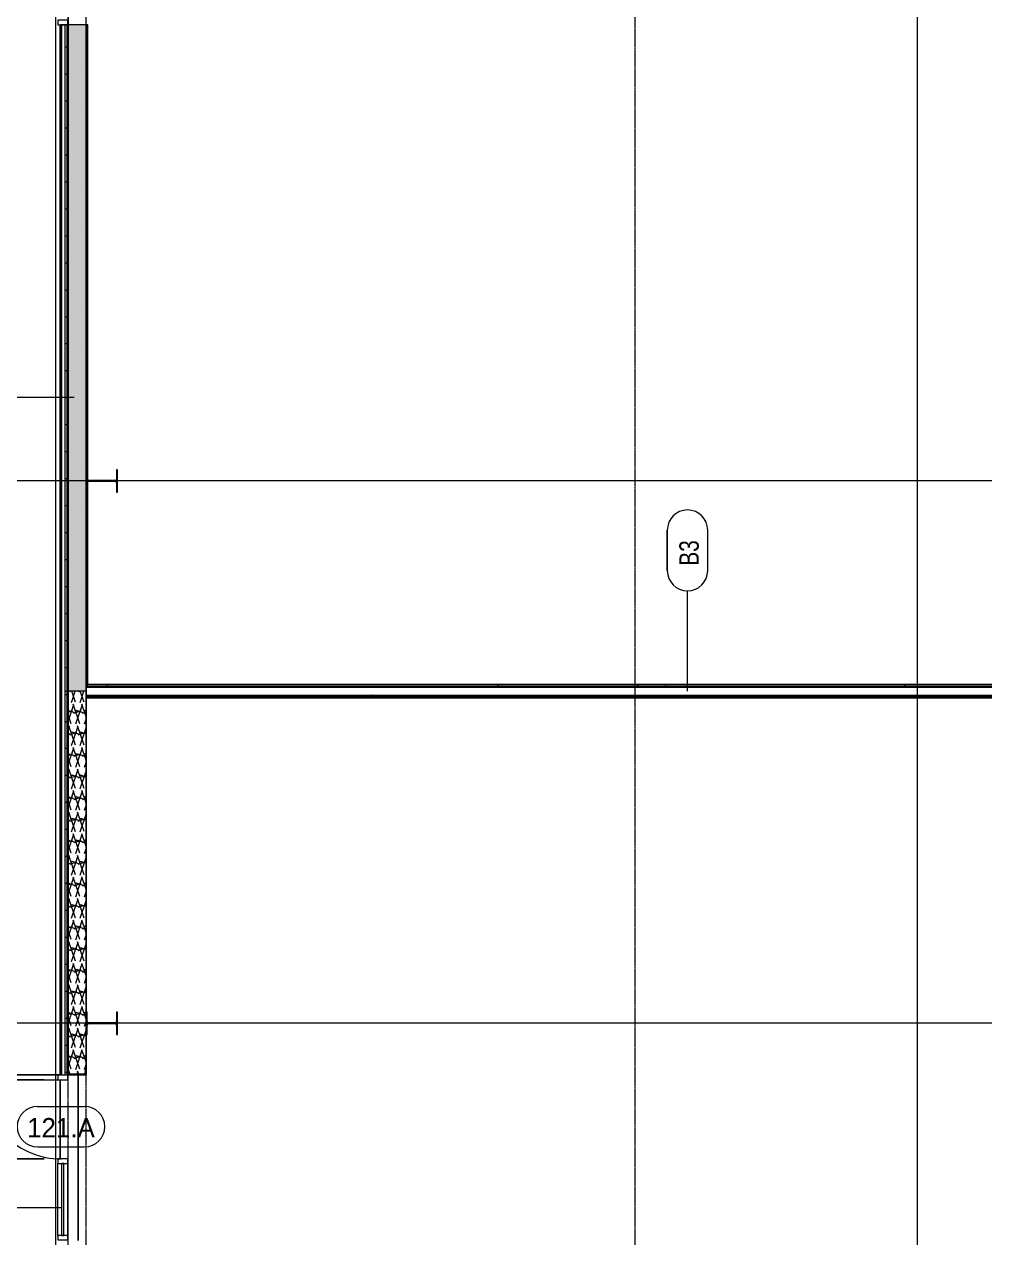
# Model space of a CAD drawing. Header units: inches. Extents: x 21592 to 24810, y -23179 to -20467.
# Drawn here: x 22042 to 22469, y -21722 to -21182 of the extents above; entities that cross this region are included whole.
import ezdxf

# ---------------------------------------------------------------- set-up
doc = ezdxf.new("R2010")
doc.units = ezdxf.units.IN
doc.header["$MEASUREMENT"] = 0
doc.linetypes.add('Grid Line 1_2_', pattern=[0.875, 0.5, -0.125, 0.125, -0.125])
for name, color, linetype, lineweight in [('A-ANNO-DIMS', 211, 'Continuous', 9), ('A-ANNO-DIMS-96', 211, 'Continuous', 9), ('A-DOOR', 31, 'Continuous', 13), ('A-DOOR-IDEN', 31, 'Continuous', 9), ('A-FLOR', 192, 'Continuous', 13), ('A-GLAZ-CURT', 52, 'Continuous', 9), ('A-GLAZ-CWMG', 51, 'Continuous', 9), ('A-WALL', 113, 'Continuous', 13), ('A-WALL-IDEN', 211, 'Continuous', 9), ('A-WALL-PATT', 111, 'Continuous', 50), ('C-TOPO', 7, 'Continuous', 9), ('Conc', 7, 'Continuous', 20), ('G-ANNO-SYMB', 111, 'Continuous', 9), ('I-WALL', 2, 'Continuous', 13), ('L-SITE-WALL', 31, 'Continuous', 13), ('S-BEAM', 12, 'Continuous', 9), ('S-COLS', 52, 'Continuous', 9), ('S-GRID', 1, 'Continuous', 9)]:
    doc.layers.add(name, color=color, linetype=linetype, lineweight=lineweight)
doc.styles.add('Arial_1', font='arial.ttf', dxfattribs={"height": 8.851796})
doc.styles.add('Century Gothic', font='GOTHIC.TTF', dxfattribs={"height": 8.622671})
doc.styles.add('Century Gothic_1', font='GOTHIC.TTF', dxfattribs={"width": 0.8, "height": 8.622671})
doc.dimstyles.new('OD_Dimension', dxfattribs={"dimscale": 12, "dimtxt": 9, "dimasz": 1, "dimexe": 0.75, "dimexo": 0.5, "dimgap": 0.5, "dimtad": 1, "dimdec": 3, "dimrnd": 0.125, "dimzin": 1, "dimdsep": 46, "dimlunit": 4, "dimtxsty": 'Arial_1', "dimblk1": 'OBLIQUE', "dimblk2": 'OBLIQUE', "dimsah": 1, "dimcen": 0.09, "dimdle": 0.75, "dimazin": 0, "dimtfac": 1, "dimtdec": 4, "dimtix": 1, "dimtmove": 0, "dimatfit": 3, "dimfxl": 1, "dimtvp": 1, "dimtfill": 1, "dimfrac": 2, "dimtolj": 1, "dimtzin": 0, "dimarcsym": 2})
pattern_1 = [(45, (0, 0), (-9.503515, 9.503515), []), (45, (0, 14.4), (-9.503515, 9.503515), [])]
pattern_2 = [(0, (0, 0), (30.72, 7.68), [1.267, -21.773, 1.267, -21.773, -122.88]), (0, (0, 0), (30.72, 7.68), [-46.08, 1.267, -44.813, 1.267, -21.773, -53.76]), (0, (0, 0), (30.72, 7.68), [-115.2, 1.267, -14.093, 1.267, -37.133]), (120, (11.52, 3.84), (-22.0110751, 22.7643004), [1.267, -21.773, 1.267, -21.773, -122.88]), (120, (11.52, 3.84), (-22.0110751, 22.7643004), [-46.08, 1.267, -44.813, 1.267, -21.773, -53.76]), (120, (11.52, 3.84), (-22.0110751, 22.7643004), [-115.2, 1.267, -14.093, 1.267, -37.133]), (240, (15.36, 19.2), (-8.7089249, -30.4443004), [1.267, -21.773, 1.267, -21.773, -122.88]), (240, (15.36, 19.2), (-8.7089249, -30.4443004), [-46.08, 1.267, -44.813, 1.267, -21.773, -53.76]), (240, (15.36, 19.2), (-8.7089249, -30.4443004), [-115.2, 1.267, -14.093, 1.267, -37.133])]
pattern_3 = [(161.57, (0.48, 0.48), (-3.839953776, -1.544e-05), [0, -27.322, 3.034, 0]), (18.43, (-0.48, 0.48), (-3.839953776, 1.544e-05), [0, -27.322, 3.034, 0]), (108.43, (0.48, 0.48), (1.919622, -9.60052459), [9.106, -21.25]), (71.57, (-0.48, 0.48), (1.919622, 9.60052459), [9.106, -21.25])]
pattern_4 = [(0, (0, 0), (0, 12), []), (90, (0, 0), (-12, 7e-16), [])]
pattern_5 = [(0, (0, 0), (15.36, 3.84), [1.267, -10.253, 1.267, -10.253, -61.44]), (0, (0, 0), (15.36, 3.84), [-23.04, 1.267, -21.773, 1.267, -10.253, -26.88]), (0, (0, 0), (15.36, 3.84), [-57.6, 1.267, -6.413, 1.267, -17.933]), (120, (5.76, 1.92), (-11.00553755, 11.3821502), [1.267, -10.253, 1.267, -10.253, -61.44]), (120, (5.76, 1.92), (-11.00553755, 11.3821502), [-23.04, 1.267, -21.773, 1.267, -10.253, -26.88]), (120, (5.76, 1.92), (-11.00553755, 11.3821502), [-57.6, 1.267, -6.413, 1.267, -17.933]), (240, (7.68, 9.6), (-4.35446245, -15.2221502), [1.267, -10.253, 1.267, -10.253, -61.44]), (240, (7.68, 9.6), (-4.35446245, -15.2221502), [-23.04, 1.267, -21.773, 1.267, -10.253, -26.88]), (240, (7.68, 9.6), (-4.35446245, -15.2221502), [-57.6, 1.267, -6.413, 1.267, -17.933])]

# ---------------------------------------------------------------- blocks, each defined once
blk = doc.blocks.new('Struct_Xcel_Sports Complex_rvt-1-Enlarged First Floor Plan _West_')
at = {"layer": 'A-FLOR', "color": 43}
blk.add_line((22066.14, -21722.93), (22066.14, -21649.18), dxfattribs=at)
at = {"layer": 'L-SITE-WALL', "color": 43}
for p, q in [((22058.14, -21649.43), (22058.14, -21182.12)), ((22066.14, -21649.18), (22066.14, -21722.93)), ((22058.14, -21686.62), (22058.14, -21651.43))]:
    blk.add_line(p, q, dxfattribs=at)
blk = doc.blocks.new('Rectangular Mullion - Exterior 2_ x 4_5_-1146635-Enlarged First Floor Plan _West_')
at = {"layer": 'A-GLAZ-CWMG', "color": 7, "lineweight": 20}
for p, q in [((0, 3), (-2, 3)), ((-2, 3), (-2, -1.5)), ((0, -1.5), (0, 3)), ((-2, -1.5), (0, -1.5))]:
    blk.add_line(p, q, dxfattribs=at)
blk = doc.blocks.new('Girt_C - 8_D-1405510-Enlarged First Floor Plan _West_')
at = {"layer": 'S-BEAM', "color": 43, "lineweight": 13}
for p, q in [((22061.64, -21143.68), (22061.64, -21182.12)), ((22069.64, -21182.12), (22069.64, -21148.8))]:
    blk.add_line(p, q, dxfattribs=at)
blk = doc.blocks.new('Door_Single_Storefront - one-1371400-Enlarged First Floor Plan _West_')
at = {"layer": 'A-DOOR', "color": 43}
blk.add_line((-17.59375, -35.1875), (-17.59375, 0), dxfattribs=at)
blk.add_arc((-17.59375, 0), 35.1875, 270, 0, dxfattribs=at)
blk = doc.blocks.new('System Panel - INSULATED LOW-E GLAZING _SEE ELEVATIONS FOR U-FACTOR_ SHGC_ _ LT_-1354328-Enlarged First Floor Plan _West_')
at = {"layer": 'A-GLAZ-CURT', "color": 7, "lineweight": 20}
for p, q in [((16.03125, 1.25), (-16.03125, 1.25)), ((-16.03125, 1.25), (-16.03125, 0.25)), ((-16.03125, 0.25), (16.03125, 0.25)), ((16.03125, 0.25), (16.03125, 1.25))]:
    blk.add_line(p, q, dxfattribs=at)
at = {"layer": 'A-GLAZ-CURT', "color": 10, "lineweight": 13}
for p, q in [((-16.03125, 0.25), (-16.03125, 1.25)), ((16.03125, 1.25), (-16.03125, 1.25)), ((-16.03125, 0.25), (16.03125, 0.25)), ((16.03125, 1.25), (16.03125, 0.25))]:
    blk.add_line(p, q, dxfattribs=at)
blk = doc.blocks.new('Rectangular Mullion - Exterior 2_ x 4_5_-1354325-Enlarged First Floor Plan _West_')
at = {"layer": 'A-GLAZ-CWMG', "color": 43, "lineweight": 13}
for p, q in [((22057.02, -21720.68), (22057.02, -21688.62)), ((22061.52, -21720.68), (22061.52, -21688.62))]:
    blk.add_line(p, q, dxfattribs=at)
blk = doc.blocks.new('Rectangular Mullion - Exterior 2_ x 4_5_-1212758-Enlarged First Floor Plan _West_')
at = {"layer": 'A-GLAZ-CWMG', "color": 7, "lineweight": 20}
for p, q in [((-2, 1.5), (0, 1.5)), ((-2, -3), (-2, 1.5)), ((0, 1.5), (0, -3)), ((0, -3), (-2, -3))]:
    blk.add_line(p, q, dxfattribs=at)
blk = doc.blocks.new('Rectangular Mullion - Exterior 2_ x 4_5_-1305178-Enlarged First Floor Plan _West_')
at = {"layer": 'A-GLAZ-CWMG', "color": 7, "lineweight": 20}
for p, q in [((0, 1.5), (-2, 1.5)), ((-2, 1.5), (-2, -3)), ((0, -3), (0, 1.5)), ((-2, -3), (0, -3))]:
    blk.add_line(p, q, dxfattribs=at)
blk = doc.blocks.new('Rectangular Mullion - Exterior 2_ x 4_5_-827470-Enlarged First Floor Plan _West_')
at = {"layer": 'A-GLAZ-CWMG', "color": 7, "lineweight": 20}
for p, q in [((-1, 1.5), (1, 1.5)), ((-1, -3), (-1, 1.5)), ((1, 1.5), (1, -3)), ((1, -3), (-1, -3))]:
    blk.add_line(p, q, dxfattribs=at)
blk = doc.blocks.new('Door Tag - Door Tag-4658-Enlarged First Floor Plan _West_')
at = {"layer": 'A-DOOR-IDEN', "color": 153}
for p, q in [((-0.109375, 0.09375), (0.109375, 0.09375)), ((-0.109375, -0.09375), (0.109375, -0.09375))]:
    blk.add_line(p, q, dxfattribs=at)
for centre, start, end in [((-0.109375, 0), 90, 270), ((0.109375, 0), 270, 90)]:
    blk.add_arc(centre, 0.09375, start, end, dxfattribs=at)
blk = doc.blocks.new('DIMBLOCK15-Enlarged First Floor Plan _West_')
at = {"layer": 'A-ANNO-DIMS-96'}
for p, q in [((22010.66, -21695.62), (22010.66, -21642.43)), ((22051.02, -21651.43), (22001.66, -21651.43)), ((22010.66, -21651.43), (22051.02, -21651.43)), ((22051.02, -21686.62), (22001.66, -21686.62)), ((22010.66, -21686.62), (22051.02, -21686.62))]:
    blk.add_line(p, q, dxfattribs=at)
at = {"layer": 'A-ANNO-DIMS-96', "lineweight": 50}
for p, q in [((22010.66, -21651.43), (22004.66, -21645.43)), ((22010.66, -21651.43), (22016.66, -21657.43)), ((22010.66, -21686.62), (22004.66, -21680.62)), ((22010.66, -21686.62), (22016.66, -21692.62))]:
    blk.add_line(p, q, dxfattribs=at)
at = {"layer": 'A-ANNO-DIMS-96', "color": 0, "insert": (21993.18, -21698.38), "char_height": 8.8518, "width": 70.4492, "attachment_point": 1, "rotation": 90, "line_spacing_factor": 0.938532, "style": 'Arial_1', "bg_fill": 3, "box_fill_scale": 1.25, "bg_fill_color": 0, "bg_fill_transparency": 0}
blk.add_mtext('2\' - 11 1/4"', dxfattribs=at)
blk = doc.blocks.new('_Oblique')
at = {"color": 0, "linetype": 'ByBlock', "lineweight": -2}
blk.add_line((-0.5, -0.5), (0.5, 0.5), dxfattribs=at)
blk = doc.blocks.new('Wall Tag - 1_4_-1369832-Enlarged First Floor Plan _West_')
at = {"layer": 'A-WALL-IDEN', "color": 153}
for p, q in [((-0.0822, 0.0968), (0.1053, 0.0968)), ((0.1053, 0.0968), (-0.0822, 0.0968)), ((-0.0822, -0.0907), (0.1053, -0.0907)), ((-0.0822, -0.0907), (0.1053, -0.0907))]:
    blk.add_line(p, q, dxfattribs=at)
for centre, start, end in [((-0.0822, 0.0031), 90, 270), ((-0.0822, 0.0031), 90, 270), ((0.1053, 0.0031), 270, 90), ((0.1053, 0.0031), 270, 90)]:
    blk.add_arc(centre, 0.0937, start, end, dxfattribs=at)

msp = doc.modelspace()

# ---------------------------------------------------------------- hatches: boundary and pattern name
at = {"layer": 'A-WALL-PATT', "lineweight": 9}
h = msp.add_hatch(dxfattribs=at)
h.set_pattern_fill('FP_10', color=8, style=0, pattern_type=2)
h.set_pattern_definition(pattern_4)
h.paths.add_polyline_path([(22060.1402, -21478.5528), (22061.1402, -21478.5528), (22061.1402, -21182.1153), (22060.1402, -21182.1153), (22060.1402, -21474.9677)], flags=0)
h = msp.add_hatch(dxfattribs=at)
h.set_pattern_fill('FP_9', color=8, style=0, pattern_type=2)
h.set_pattern_definition(pattern_5)
h.paths.add_polyline_path([(22061.1402, -21478.5528), (22061.6402, -21478.5528), (22061.6402, -21182.1153), (22061.1402, -21182.1153), (22061.1402, -21474.9677)], flags=0)
h = msp.add_hatch(dxfattribs=at)
h.set_pattern_fill('FP_7', color=8, style=0, pattern_type=2)
h.set_pattern_definition(pattern_3)
h.paths.add_polyline_path([(22069.6402, -21478.5528), (22069.6402, -21182.1153), (22061.6402, -21182.1153), (22061.6402, -21478.5528)], flags=0)
h = msp.add_hatch(dxfattribs=at)
h.set_pattern_fill('FP_11', color=8, style=0, pattern_type=2)
h.set_pattern_definition(pattern_2)
h.paths.add_polyline_path([(22780.0142, -21476.1778), (22780.6392, -21476.1778), (22780.6392, -21475.5528), (22601.65, -21475.5528), (22601.65, -21476.1778), (22681.6305, -21476.1778)], flags=0)
h.paths.add_polyline_path([(22598.025, -21476.1778), (22598.025, -21475.5528), (22069.6402, -21475.5528), (22069.6402, -21476.1778), (22533.3943, -21476.1778)], flags=0)
h = msp.add_hatch(dxfattribs=at)
h.set_pattern_fill('FP_11', color=8, style=0, pattern_type=2)
h.set_pattern_definition(pattern_2)
h.paths.add_polyline_path([(22780.6392, -21481.5528), (22780.6392, -21476.1778), (22780.0142, -21476.1778), (22780.0142, -21480.9278), (22069.6402, -21480.9278), (22069.6402, -21481.5528), (22681.6305, -21481.5528)], flags=0)
h = msp.add_hatch(dxfattribs=at)
h.set_pattern_fill('FP_11', color=8, style=0, pattern_type=2)
h.set_pattern_definition(pattern_2)
h.paths.add_polyline_path([(22779.3892, -21476.8028), (22780.0142, -21476.8028), (22780.0142, -21476.1778), (22601.65, -21476.1778), (22601.65, -21476.8028), (22681.6305, -21476.8028)], flags=0)
h.paths.add_polyline_path([(22598.025, -21476.8028), (22598.025, -21476.1778), (22069.6402, -21476.1778), (22069.6402, -21476.8028), (22533.3943, -21476.8028)], flags=0)
h = msp.add_hatch(dxfattribs=at)
h.set_pattern_fill('FP_10', color=8, style=0, pattern_type=2)
h.set_pattern_definition(pattern_4)
h.paths.add_polyline_path([(22061.1402, -21649.1778), (22061.1402, -21478.5528), (22060.1402, -21478.5528), (22060.1402, -21649.1778)], flags=0)
h = msp.add_hatch(dxfattribs=at)
h.set_pattern_fill('FP_9', color=8, style=0, pattern_type=2)
h.set_pattern_definition(pattern_5)
h.paths.add_polyline_path([(22061.6402, -21649.1778), (22061.6402, -21478.5528), (22061.1402, -21478.5528), (22061.1402, -21649.1778)], flags=0)
h = msp.add_hatch(dxfattribs=at)
h.set_pattern_fill('FP_7', color=8, style=0, pattern_type=2)
h.set_pattern_definition(pattern_3)
h.paths.add_polyline_path([(22069.6402, -21649.1778), (22069.6402, -21478.5528), (22061.6402, -21478.5528), (22061.6402, -21649.1778)], flags=0)
h = msp.add_hatch(dxfattribs=at)
h.set_pattern_fill('FP_11', color=8, style=0, pattern_type=2)
h.set_pattern_definition(pattern_2)
h.paths.add_polyline_path([(22780.0142, -21480.9278), (22780.0142, -21476.8028), (22779.3892, -21476.8028), (22779.3892, -21480.3028), (22069.6402, -21480.3028), (22069.6402, -21480.9278), (22681.6305, -21480.9278)], flags=0)
at = {"layer": 'S-COLS'}
h = msp.add_hatch(dxfattribs=at)
h.set_pattern_fill('FP_6', color=8, style=0, pattern_type=2)
h.set_pattern_definition(pattern_1)
h.paths.add_polyline_path([(22083.6402, -21390.0528), (22083.6402, -21380.0528), (22083.2066, -21380.0528), (22083.2066, -21384.2169), (22083.0041, -21384.7058), (22082.5152, -21384.9083), (22070.7652, -21384.9083), (22070.2763, -21384.7058), (22070.0738, -21384.2169), (22070.0738, -21380.0528), (22069.6402, -21380.0528), (22069.6402, -21390.0528), (22070.0738, -21390.0528), (22070.0738, -21385.8887), (22070.2763, -21385.3998), (22070.7652, -21385.1973), (22082.5152, -21385.1973), (22083.0041, -21385.3998), (22083.2066, -21385.8887), (22083.2066, -21390.0528)], flags=0)
h = msp.add_hatch(dxfattribs=at)
h.set_pattern_fill('FP_6', color=8, style=0, pattern_type=2)
h.set_pattern_definition(pattern_1)
h.paths.add_polyline_path([(22070.0738, -21631.3028), (22070.0738, -21627.1387), (22070.2763, -21626.6498), (22070.7652, -21626.4473), (22082.5152, -21626.4473), (22083.0041, -21626.6498), (22083.2066, -21627.1387), (22083.2066, -21631.3028), (22083.6402, -21631.3028), (22083.6402, -21621.3028), (22083.2066, -21621.3028), (22083.2066, -21625.4669), (22083.0041, -21625.9558), (22082.5152, -21626.1583), (22070.7652, -21626.1583), (22070.2763, -21625.9558), (22070.0738, -21625.4669), (22070.0738, -21621.3028), (22069.6402, -21621.3028), (22069.6402, -21631.3028)], flags=0)
h = msp.add_hatch(dxfattribs=at)
h.set_pattern_fill('FP_6', color=8, style=0, pattern_type=2)
h.set_pattern_definition(pattern_1)
h.paths.add_polyline_path([(22069.6402, -21649.1778), (22069.6402, -21646.8378), (22069.3645, -21646.952), (22069.2502, -21647.2278), (22068.9894, -21648.8748), (22062.2911, -21648.8748), (22062.0302, -21647.2278), (22061.916, -21646.952), (22061.6402, -21646.8378), (22061.6402, -21649.1778)], flags=0)

# ---------------------------------------------------------------- linework, layer by layer
at = {"layer": 'A-WALL', "color": 7, "lineweight": 20}
for p, q in [((22070.3902, -21182.1153), (22058.3277, -21182.1153)), ((22058.3277, -21182.1153), (22058.3277, -21649.1778)), ((22058.6402, -21182.1153), (22058.6402, -21649.1778)), ((22060.1402, -21182.1153), (22060.1402, -21649.1778)), ((22061.1402, -21182.1153), (22061.1402, -21649.1778)), ((22061.6402, -21182.1153), (22061.6402, -21649.1778)), ((22069.6402, -21182.1153), (22069.6402, -21649.1778)), ((22070.3902, -21475.5528), (22070.3902, -21182.1153)), ((22069.6402, -21475.5528), (22070.3902, -21475.5528)), ((22069.6402, -21476.1778), (22598.025, -21476.1778)), ((22061.1402, -21478.5528), (22060.1402, -21478.5528)), ((22069.6402, -21478.5528), (22061.6402, -21478.5528)), ((22069.6402, -21476.8028), (22598.025, -21476.8028)), ((22069.6402, -21480.3028), (22779.3892, -21480.3028)), ((22069.6402, -21480.9278), (22780.0142, -21480.9278)), ((22058.3277, -21649.1778), (22069.6402, -21649.1778))]:
    msp.add_line(p, q, dxfattribs=at)
at = {"layer": 'A-WALL-IDEN', "color": 153}
for p, q in [((22064.359, -21347.8718), (22021.9637, -21347.8718)), ((22337.1164, -21478.5528), (22337.1164, -21433.9481)), ((22058.5152, -21708.3877), (22016.1199, -21708.3877))]:
    msp.add_line(p, q, dxfattribs=at)
at = {"layer": 'C-TOPO', "color": 43, "lineweight": 13}
for p, q in [((21983.2354, -21649.1777), (22058.1401, -21649.1777)), ((22058.1401, -21649.1777), (21983.2354, -21649.1777)), ((22058.1401, -21649.1777), (22058.1401, -21649.4278)), ((22058.1401, -21649.4278), (22058.1401, -21649.1777)), ((22058.1401, -21651.4278), (22058.1401, -21686.6153)), ((22058.1401, -21686.6153), (22058.1401, -21651.4278))]:
    msp.add_line(p, q, dxfattribs=at)
at = {"layer": 'Conc', "color": 43, "lineweight": 13}
msp.add_line((21983.2352, -21649.1778), (22058.1402, -21649.1778), dxfattribs=at)
at = {"layer": 'G-ANNO-SYMB'}
msp.add_line((22439.1736, -20818.0821), (22439.1736, -23039.3868), dxfattribs=at)
at = {"layer": 'I-WALL', "color": 7, "lineweight": 20}
for p, q in [((22597.4, -21475.5528), (22070.3902, -21475.5528)), ((22069.6402, -21481.5528), (22780.6392, -21481.5528))]:
    msp.add_line(p, q, dxfattribs=at)
at = {"layer": 'L-SITE-WALL', "color": 43}
for p, q in [((22056.1402, -22800.8028), (22056.1402, -20889.5528)), ((22058.1402, -21182.1153), (22058.1402, -21649.4278)), ((22058.1402, -21651.4278), (22058.1402, -21686.6153))]:
    msp.add_line(p, q, dxfattribs=at)
at = {"layer": 'S-COLS', "color": 7, "lineweight": 20}
for p, q in [((22070.0738, -21380.0528), (22069.6402, -21380.0528)), ((22069.6402, -21380.0528), (22069.6402, -21390.0528)), ((22070.0738, -21384.2169), (22070.0738, -21380.0528)), ((22083.6402, -21380.0528), (22083.2066, -21380.0528)), ((22083.2066, -21380.0528), (22083.2066, -21384.2169)), ((22083.6402, -21390.0528), (22083.6402, -21380.0528)), ((22069.6402, -21390.0528), (22070.0738, -21390.0528)), ((22070.0738, -21390.0528), (22070.0738, -21385.8887)), ((22082.5152, -21384.9083), (22070.7652, -21384.9083)), ((22070.7652, -21385.1973), (22082.5152, -21385.1973)), ((22083.2066, -21385.8887), (22083.2066, -21390.0528)), ((22083.2066, -21390.0528), (22083.6402, -21390.0528)), ((22070.0738, -21621.3028), (22069.6402, -21621.3028)), ((22069.6402, -21621.3028), (22069.6402, -21631.3028)), ((22070.0738, -21625.4669), (22070.0738, -21621.3028)), ((22083.6402, -21621.3028), (22083.2066, -21621.3028)), ((22083.2066, -21621.3028), (22083.2066, -21625.4669)), ((22083.6402, -21631.3028), (22083.6402, -21621.3028)), ((22070.0738, -21631.3028), (22070.0738, -21627.1387)), ((22082.5152, -21626.1583), (22070.7652, -21626.1583)), ((22070.7652, -21626.4473), (22082.5152, -21626.4473)), ((22083.2066, -21627.1387), (22083.2066, -21631.3028)), ((22069.6402, -21631.3028), (22070.0738, -21631.3028)), ((22083.2066, -21631.3028), (22083.6402, -21631.3028)), ((22061.6402, -21646.8378), (22061.6402, -21649.1778)), ((22061.6402, -21649.1778), (22069.6402, -21649.1778)), ((22062.2911, -21648.8748), (22062.0302, -21647.2278)), ((22068.9894, -21648.8748), (22062.2911, -21648.8748)), ((22069.2502, -21647.2278), (22068.9894, -21648.8748)), ((22069.6402, -21649.1778), (22069.6402, -21646.8378))]:
    msp.add_line(p, q, dxfattribs=at)
for centre, radius, start, end in [((22070.7652, -21384.2169), 0.6914, 180, 270), ((22082.5152, -21384.2169), 0.6914, 270, 0), ((22070.7652, -21385.8887), 0.6914, 90, 180), ((22082.5152, -21385.8887), 0.6914, 0, 90), ((22070.7652, -21625.4669), 0.6914, 180, 270), ((22070.7652, -21627.1387), 0.6914, 90, 180), ((22082.5152, -21625.4669), 0.6914, 270, 0), ((22082.5152, -21627.1387), 0.6914, 0, 90), ((22061.6402, -21647.2278), 0.39, 0, 90), ((22069.6402, -21647.2278), 0.39, 90, 180)]:
    msp.add_arc(centre, radius, start, end, dxfattribs=at)
at = {"layer": 'S-GRID', "linetype": 'Grid Line 1_2_'}
for p, q in [((22069.6402, -22972.8509), (22069.6402, -20633.3741)), ((22313.8902, -22972.8509), (22313.8902, -20633.3741)), ((22061.6402, -22893.4698), (22061.6402, -20681.3741)), ((24479.1075, -21385.0528), (21657.561, -21385.0528)), ((24742.7891, -21385.0528), (21928.0152, -21385.0528)), ((24479.1075, -21626.3028), (21657.561, -21626.3028)), ((24742.7891, -21626.3028), (21928.0152, -21626.3028))]:
    msp.add_line(p, q, dxfattribs=at)

# ---------------------------------------------------------------- block references
at = {"layer": 'A-DOOR', "color": 43, "rotation": 270}
msp.add_blockref('Door_Single_Storefront - one-1371400-Enlarged First Floor Plan _West_', (22058.5152, -21669.0216), dxfattribs=at)
at = {"layer": 'A-DOOR-IDEN', "color": 153, "xscale": 95.99999999999994, "yscale": 95.99999999999994, "zscale": 95.99999999999994}
msp.add_blockref('Door Tag - Door Tag-4658-Enlarged First Floor Plan _West_', (22058.5152, -21672.2705), dxfattribs=at)
at = {"layer": 'A-GLAZ-CURT', "color": 10, "lineweight": 13, "rotation": 270}
msp.add_blockref('System Panel - INSULATED LOW-E GLAZING _SEE ELEVATIONS FOR U-FACTOR_ SHGC_ _ LT_-1354328-Enlarged First Floor Plan _West_', (22058.5152, -21704.6466), dxfattribs=at)
at = {"layer": 'A-GLAZ-CWMG', "color": 43, "lineweight": 13}
for name, p, rotation in [('Rectangular Mullion - Exterior 2_ x 4_5_-1146635-Enlarged First Floor Plan _West_', (22058.5152, -21182.1153), 269.9999999999629), ('Rectangular Mullion - Exterior 2_ x 4_5_-1305178-Enlarged First Floor Plan _West_', (22058.5152, -21649.4278), 90)]:
    msp.add_blockref(name, p, dxfattribs=dict(at, rotation=rotation))
at = {"layer": 'A-GLAZ-CWMG', "color": 43, "lineweight": 13, "extrusion": (0, 0, -1), "rotation": 270}
for name, p in [('Rectangular Mullion - Exterior 2_ x 4_5_-827470-Enlarged First Floor Plan _West_', (-22058.5152, -21687.6153)), ('Rectangular Mullion - Exterior 2_ x 4_5_-1212758-Enlarged First Floor Plan _West_', (-22058.5152, -21722.6778))]:
    msp.add_blockref(name, p, dxfattribs=at)
at = {"layer": 'A-GLAZ-CWMG', "color": 43, "lineweight": 13}
msp.add_blockref('Rectangular Mullion - Exterior 2_ x 4_5_-1354325-Enlarged First Floor Plan _West_', (0, 0), dxfattribs=at)
at = {"layer": 'A-WALL-IDEN', "color": 153, "xscale": 95.99999999999994, "yscale": 95.99999999999994, "zscale": 95.99999999999994, "rotation": 89.99999999999991}
msp.add_blockref('Wall Tag - 1_4_-1369832-Enlarged First Floor Plan _West_', (22337.4101, -21417.0528), dxfattribs=at)
at = {"layer": 'S-BEAM', "color": 43, "lineweight": 13}
msp.add_blockref('Girt_C - 8_D-1405510-Enlarged First Floor Plan _West_', (0, 0), dxfattribs=at)

# ---------------------------------------------------------------- texts
at = {"layer": 'A-DOOR-IDEN', "insert": (22058.4739, -21668.4392), "char_height": 8.62267, "width": 38.124, "attachment_point": 2, "line_spacing_factor": 0.984117, "style": 'Century Gothic'}
msp.add_mtext('121.A', dxfattribs=at)

# ---------------------------------------------------------------- next in the draw order: texts
at = {"layer": 'A-WALL-IDEN', "insert": (22333.4758, -21417.0817), "char_height": 8.62267, "width": 12.744, "attachment_point": 2, "rotation": 90, "line_spacing_factor": 0.984117, "style": 'Century Gothic_1', "bg_fill": 3, "box_fill_scale": 1.25, "bg_fill_color": 0, "bg_fill_transparency": 0}
msp.add_mtext('B3', dxfattribs=at)

# ---------------------------------------------------------------- next in the draw order: dimensions: what is measured, and where the dimension line sits
at = {"layer": 'A-ANNO-DIMS'}
dim = msp.add_linear_dim(base=(22010.6582343726, -21651.4278103978), p1=(22057.0152253515, -21686.6153103978), p2=(22057.0152253515, -21651.4278103978), angle=90, dimstyle='OD_Dimension', override={"dimpost": '<>', "dimfxl": 35.1875}, dxfattribs=at)
dim.commit()
dim.dimension.update_dxf_attribs({"geometry": 'DIMBLOCK15-Enlarged First Floor Plan _West_', "text_midpoint": (22000.0813846348, -21669.0215603978)})

# ---------------------------------------------------------------- next in the draw order: block references
at = {"lineweight": 5}
msp.add_blockref('Struct_Xcel_Sports Complex_rvt-1-Enlarged First Floor Plan _West_', (0, 0), dxfattribs=at)

doc.saveas('drawing.dxf')
